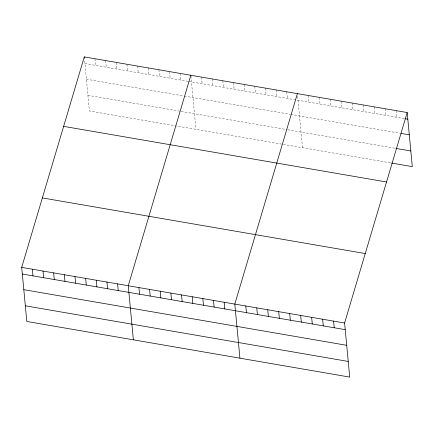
<?xml version="1.0" encoding="UTF-8"?>
<svg xmlns="http://www.w3.org/2000/svg" width="434" height="434" viewBox="0 0 434 434"><rect width="100%" height="100%" fill="white"/><g stroke="black" fill="none" stroke-linecap="round" stroke-linejoin="round"><path stroke-width="0.33" stroke-dasharray="2.17 1.63" d="M84.918 63.554L188.144 81.342M188.812 81.456L404.586 118.634M86.399 79.21L183.631 95.963M184.298 96.077L290.189 114.321M290.851 114.435L399.611 133.173M87.923 95.339L180.495 111.288M181.162 111.402L287.048 129.647M287.715 129.761L395.32 148.298M390.345 162.842L89.404 110.99L84.543 59.566M396.209 110.643L396.839 117.299M385.229 108.755L385.859 115.406M374.254 106.862L374.878 113.513M363.274 104.968L363.904 111.625M352.294 103.08L352.923 109.731M341.314 101.187L341.943 107.838M330.339 99.294L330.968 105.95M319.359 97.406L319.988 104.057M308.379 95.513L309.008 102.164M297.653 96.283L302.514 147.706M286.749 91.786L287.373 98.437M276.089 89.947L276.718 96.603M265.434 88.113L266.064 94.764M254.78 86.279L255.409 92.93M244.125 84.44L244.754 91.097M233.47 82.606L234.1 89.258M222.816 80.767L223.439 87.424M212.155 78.934L212.785 85.585M201.501 77.095L202.13 83.751M190.911 75.928L195.956 129.348M180.191 73.427L180.821 80.078M169.537 71.588L170.166 78.245M158.882 69.755L159.506 76.406M148.222 67.916L148.851 74.572M137.567 66.082L138.196 72.733M126.912 64.248L127.542 70.899M116.258 62.409L116.887 69.066M105.603 60.576L106.232 67.227M94.948 58.736L95.572 65.393"/><path stroke-width="0.65" d="M407.19 112.536L344.596 323.01L349.712 377.097L26.81 321.464L21.7 267.377L84.288 56.903L407.19 112.536L412.3 166.623L391.636 163.065M190.846 75.261L128.258 285.735L133.368 339.822M297.404 93.619L234.81 304.093L239.926 358.18M405.231 118.742L407.814 119.187M400.902 133.395L409.295 134.844M395.965 148.412L410.819 150.972M63.635 126.359L386.531 181.992M42.353 197.92L365.254 253.554M21.7 267.377L344.596 323.01M22.329 274.033L345.225 329.661M23.81 289.684L346.706 345.318M25.335 305.813L348.231 361.446M333.616 321.117L334.245 327.773M322.641 319.229L323.27 325.88M311.661 317.335L312.29 323.986M300.681 315.442L301.31 322.099M289.706 313.554L290.335 320.205M278.726 311.661L279.355 318.312M267.745 309.767L268.375 316.424M256.771 307.88L257.4 314.531M245.79 305.986L246.42 312.637M224.156 302.259L224.785 308.91M213.501 300.426L214.13 307.077M202.846 298.587L203.475 305.243M192.191 296.753L192.821 303.404M181.531 294.914L182.161 301.57M170.877 293.08L171.506 299.731M160.222 291.241L160.851 297.898M149.567 289.407L150.197 296.059M138.913 287.574L139.542 294.225M117.598 283.901L118.227 290.552M106.943 282.062L107.572 288.719M84.288 56.903L84.418 58.232M96.288 280.228L96.918 286.879M85.634 278.395L86.263 285.046M74.979 276.556L75.608 283.212M64.324 274.722L64.954 281.373M53.664 272.883L54.293 279.539M43.009 271.049L43.639 277.7M32.355 269.21L32.984 275.867"/></g></svg>
